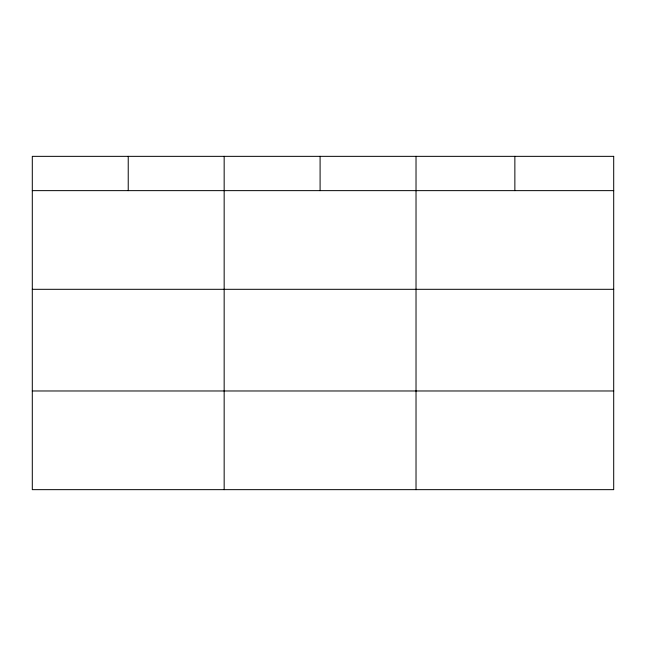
<?xml version="1.0" encoding="UTF-8"?>
<svg xmlns="http://www.w3.org/2000/svg" width="646" height="646" viewBox="0 0 646 646"><rect width="100%" height="100%" fill="white"/><g stroke="black" fill="none" stroke-linecap="round" stroke-linejoin="round"><path stroke-width="0.97" d="M32.3 190.635L613.7 190.635M32.3 289.311L613.7 289.311M32.3 390.975L613.7 390.975M514.862 156.348L514.862 190.635M416.024 156.348L416.024 489.652M320.093 156.348L320.093 190.635M224.162 156.348L224.162 489.652M128.231 156.348L128.231 190.635M613.7 156.348L32.3 156.348L32.3 489.652L613.7 489.652L613.7 156.348"/></g></svg>
